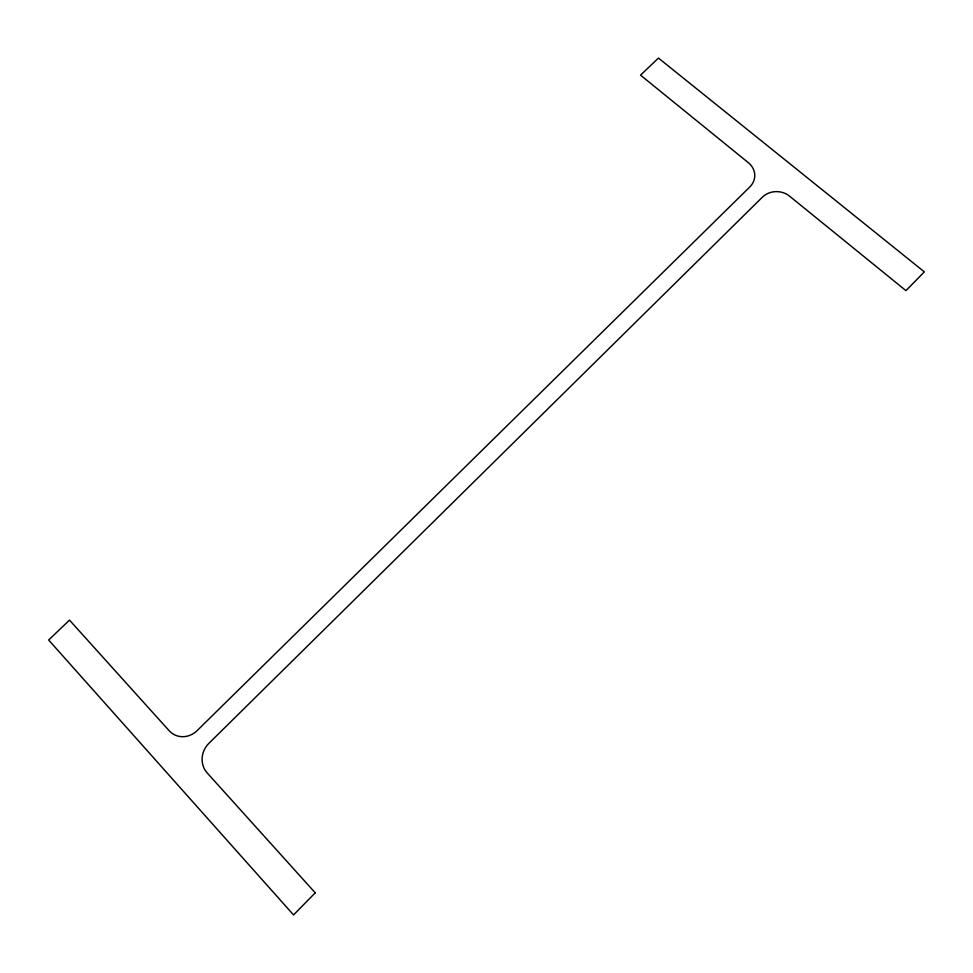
<?xml version="1.0" encoding="UTF-8"?>
<svg xmlns="http://www.w3.org/2000/svg" width="973" height="973" viewBox="0 0 973 973"><rect width="100%" height="100%" fill="white"/><g stroke="black" fill="none" stroke-linecap="round" stroke-linejoin="round"><path stroke-width="1.46" d="M315.228 892.825L293.542 914.936L48.65 640.015L69.497 620.117L169.193 730.759A20.895 19.314 -57.8 0 0 197.166 730.589L749.806 186.962A19.046 17.064 -0.4 0 0 748.541 162.844L640.538 75.152L658.441 58.064L924.35 271.868L905.936 290.635L789.529 196.132A19.302 17.344 2.4 0 0 762.346 197.215L208.818 743.421A21.175 19.691 -61.7 0 0 207.14 772.878L315.228 892.825"/></g></svg>
